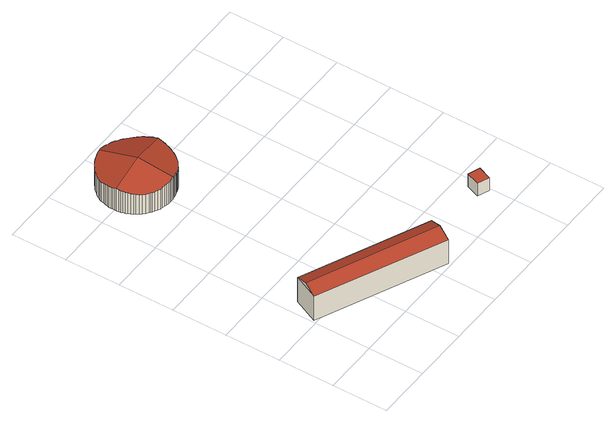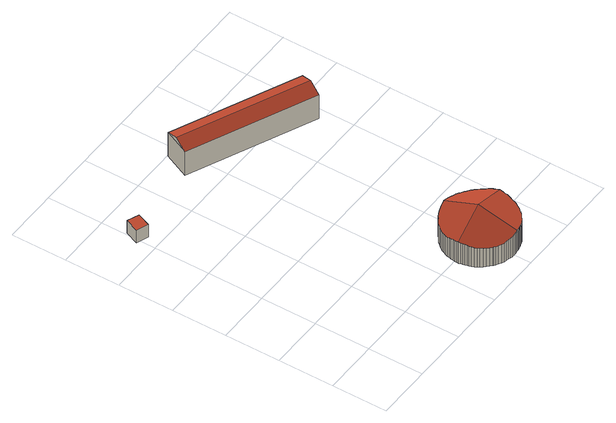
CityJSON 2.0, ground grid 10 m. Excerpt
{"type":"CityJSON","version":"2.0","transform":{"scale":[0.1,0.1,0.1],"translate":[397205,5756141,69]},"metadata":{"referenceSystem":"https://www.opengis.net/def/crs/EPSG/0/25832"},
"CityObjects":{
"building1":{"type":"Building","attributes":{"Gemeindeschluessel":"05515000","Geometrietyp2DReferenz":"3000","function":"51009_1610","roofType":"3100","measuredHeight":6.07},"geometry":[{"type":"Solid","lod":"2","boundaries":[[[[0,1,2,3]],[[4,5,1,0]],[[6,7,5,4]],[[3,2,7,6]],[[0,8,4]],[[6,9,3]],[[3,9,8,0]],[[4,8,9,6]],[[1,5,7,2]]]],"semantics":{"surfaces":[{"type":"WallSurface"},{"type":"RoofSurface"},{"type":"GroundSurface"}],"values":[[0,0,0,0,0,0,1,1,2]]}}]},
"building2":{"type":"Building","attributes":{"Gemeindeschluessel":"05515000","Geometrietyp2DReferenz":"3000","function":"51003_1201","roofType":"5000","measuredHeight":6.51},"geometry":[{"type":"Solid","lod":"2","boundaries":[[[[10,11,12,13]],[[14,15,11,10]],[[16,17,15,14]],[[18,19,17,16]],[[20,21,19,18]],[[22,23,21,20]],[[24,25,23,22]],[[26,27,25,24]],[[28,29,27,26]],[[30,31,29,28]],[[32,33,31,30]],[[34,35,33,32]],[[36,37,35,34]],[[38,39,37,36]],[[40,41,39,38]],[[42,43,41,40]],[[44,45,43,42]],[[46,47,45,44]],[[48,49,47,46]],[[50,51,49,48]],[[52,53,51,50]],[[54,55,53,52]],[[56,57,55,54]],[[58,59,57,56]],[[60,61,59,58]],[[62,63,61,60]],[[64,65,63,62]],[[66,67,65,64]],[[68,69,67,66]],[[70,71,69,68]],[[72,73,71,70]],[[74,75,73,72]],[[76,77,75,74]],[[78,79,77,76]],[[80,81,79,78]],[[82,83,81,80]],[[84,85,83,82]],[[86,87,85,84]],[[88,89,87,86]],[[90,91,89,88]],[[92,93,91,90]],[[94,95,93,92]],[[96,97,95,94]],[[98,99,97,96]],[[100,101,99,98]],[[102,103,101,100]],[[104,105,103,102]],[[106,107,105,104]],[[108,109,107,106]],[[110,111,109,108]],[[112,113,111,110]],[[114,115,113,112]],[[116,117,115,114]],[[118,119,117,116]],[[120,121,119,118]],[[122,123,121,120]],[[124,125,123,122]],[[126,127,125,124]],[[128,129,127,126]],[[130,131,129,128]],[[132,133,131,130]],[[134,135,133,132]],[[136,137,135,134]],[[138,139,137,136]],[[140,141,139,138]],[[142,143,141,140]],[[144,145,143,142]],[[146,147,145,144]],[[148,149,147,146]],[[150,151,149,148]],[[152,153,151,150]],[[154,155,153,152]],[[156,157,155,154]],[[158,159,157,156]],[[160,161,159,158]],[[162,163,161,160]],[[164,165,163,162]],[[166,167,165,164]],[[168,169,167,166]],[[170,171,169,168]],[[172,173,171,170]],[[174,175,173,172]],[[176,177,175,174]],[[178,179,177,176]],[[180,181,179,178]],[[182,183,181,180]],[[184,185,183,182]],[[186,187,185,184]],[[188,189,187,186]],[[190,191,189,188]],[[192,193,191,190]],[[194,195,193,192]],[[196,197,195,194]],[[198,199,197,196]],[[200,201,199,198]],[[202,203,201,200]],[[204,205,203,202]],[[206,207,205,204]],[[208,209,207,206]],[[13,12,209,208]],[[102,100,98,96,94,92,90,88,86,84,82,80,78,76,74,72,70,68,66,64,62,60,58,56,210,104]],[[152,150,148,146,144,142,140,138,136,134,132,130,128,126,124,122,120,118,116,114,112,110,108,106,104,210,154]],[[204,202,200,198,196,194,192,190,188,186,184,182,180,178,176,174,172,170,168,166,164,162,160,158,156,154,210,206]],[[54,52,50,48,46,44,42,40,38,36,34,32,30,28,26,24,22,20,18,16,14,10,13,208,206,210,56]],[[11,15,17,19,21,23,25,27,29,31,33,35,37,39,41,43,45,47,49,51,53,55,57,59,61,63,65,67,69,71,73,75,77,79,81,83,85,87,89,91,93,95,97,99,101,103,105,107,109,111,113,115,117,119,121,123,125,127,129,131,133,135,137,139,141,143,145,147,149,151,153,155,157,159,161,163,165,167,169,171,173,175,177,179,181,183,185,187,189,191,193,195,197,199,201,203,205,207,209,12]]]],"semantics":{"surfaces":[{"type":"WallSurface"},{"type":"RoofSurface"},{"type":"GroundSurface"}],"values":[[0,0,0,0,0,0,0,0,0,0,0,0,0,0,0,0,0,0,0,0,0,0,0,0,0,0,0,0,0,0,0,0,0,0,0,0,0,0,0,0,0,0,0,0,0,0,0,0,0,0,0,0,0,0,0,0,0,0,0,0,0,0,0,0,0,0,0,0,0,0,0,0,0,0,0,0,0,0,0,0,0,0,0,0,0,0,0,0,0,0,0,0,0,0,0,0,0,0,0,0,1,1,1,1,2]]}}]},
"building3":{"type":"Building","attributes":{"Gemeindeschluessel":"05515000","Geometrietyp2DReferenz":"3000","function":"31001_2500","roofType":"1000","measuredHeight":2.64},"address":[{"country":"Germany","locality":"Münster","thoroughfareNumber":"100b","thoroughfareName":"Bösenseller Straße"}],"geometry":[{"type":"Solid","lod":"2","boundaries":[[[[211,212,213,214]],[[215,216,212,211]],[[217,218,216,215]],[[214,213,218,217]],[[215,211,214,217]],[[212,216,218,213]]]],"semantics":{"surfaces":[{"type":"WallSurface"},{"type":"RoofSurface"},{"type":"GroundSurface"}],"values":[[0,0,0,0,1,2]]}}]}
},
"vertices":[
[244,49,63],[244,49,12],[22,149,12],[22,149,63],[223,3,63],[223,3,12],[1,104,63],[1,104,12],[233,26,73],[11,126,73],
[164,497,53],[164,497,9],[165,501,9],[165,501,53],[164,493,52],[164,493,9],[163,489,51],[163,489,9],[162,485,50],[162,485,9],[160,480,50],[160,480,9],[158,476,49],[158,476,9],[156,472,49],[156,472,9],[153,467,49],[153,467,9],[150,463,49],[150,463,9],[149,462,49],[149,462,9],[147,460,49],[147,460,9],[144,456,49],[144,456,9],[140,453,50],[140,453,9],[136,450,50],[136,450,9],[132,447,51],[132,447,9],[128,445,51],[128,445,9],[124,443,52],[124,443,9],[121,442,53],[121,442,9],[117,441,54],[117,441,9],[114,440,55],[114,440,9],[110,439,55],[110,439,9],[107,439,56],[107,439,9],[104,438,57],[104,438,9],[100,438,56],[100,438,9],[97,438,55],[97,438,9],[93,438,54],[93,438,9],[89,439,54],[89,439,9],[85,440,53],[85,440,9],[80,441,52],[80,441,9],[76,442,51],[76,442,9],[72,444,51],[72,444,9],[67,447,50],[67,447,9],[63,449,50],[63,449,9],[61,451,50],[61,451,9],[59,452,50],[59,452,9],[55,455,50],[55,455,9],[51,459,50],[51,459,9],[48,463,50],[48,463,9],[45,467,51],[45,467,9],[43,470,51],[43,470,9],[41,474,52],[41,474,9],[39,478,53],[39,478,9],[37,482,54],[37,482,9],[36,486,55],[36,486,9],[35,489,55],[35,489,9],[35,493,56],[35,493,9],[34,496,57],[34,496,9],[34,499,56],[34,499,9],[34,503,55],[34,503,9],[34,506,54],[34,506,9],[34,510,54],[34,510,9],[35,514,53],[35,514,9],[36,518,52],[36,518,9],[37,522,51],[37,522,9],[38,527,50],[38,527,9],[40,531,50],[40,531,9],[43,536,49],[43,536,9],[45,540,49],[45,540,9],[49,544,49],[49,544,9],[50,545,49],[50,545,9],[51,547,49],[51,547,9],[55,551,49],[55,551,9],[59,554,49],[59,554,9],[63,557,50],[63,557,9],[67,560,50],[67,560,9],[70,562,51],[70,562,9],[74,564,51],[74,564,9],[78,565,52],[78,565,9],[82,566,53],[82,566,9],[85,567,53],[85,567,9],[88,568,54],[88,568,9],[92,568,55],[92,568,9],[95,569,54],[95,569,9],[98,569,54],[98,569,9],[102,569,53],[102,569,9],[106,569,52],[106,569,9],[110,568,51],[110,568,9],[114,567,50],[114,567,9],[118,566,50],[118,566,9],[123,565,49],[123,565,9],[127,563,49],[127,563,9],[132,560,48],[132,560,9],[136,558,48],[136,558,9],[138,556,48],[138,556,9],[139,555,48],[139,555,9],[143,552,48],[143,552,9],[147,548,48],[147,548,9],[150,544,48],[150,544,9],[153,540,49],[153,540,9],[156,537,49],[156,537,9],[158,533,50],[158,533,9],[160,529,51],[160,529,9],[161,525,51],[161,525,9],[162,522,52],[162,522,9],[163,518,53],[163,518,9],[164,515,54],[164,515,9],[164,511,54],[164,511,9],[165,508,55],[165,508,9],[165,505,54],[165,505,9],[95,498,74],
[386,77,35],[386,77,8],[376,53,8],[376,53,35],[407,69,35],[407,69,8],[397,44,35],[397,44,8]
]}
